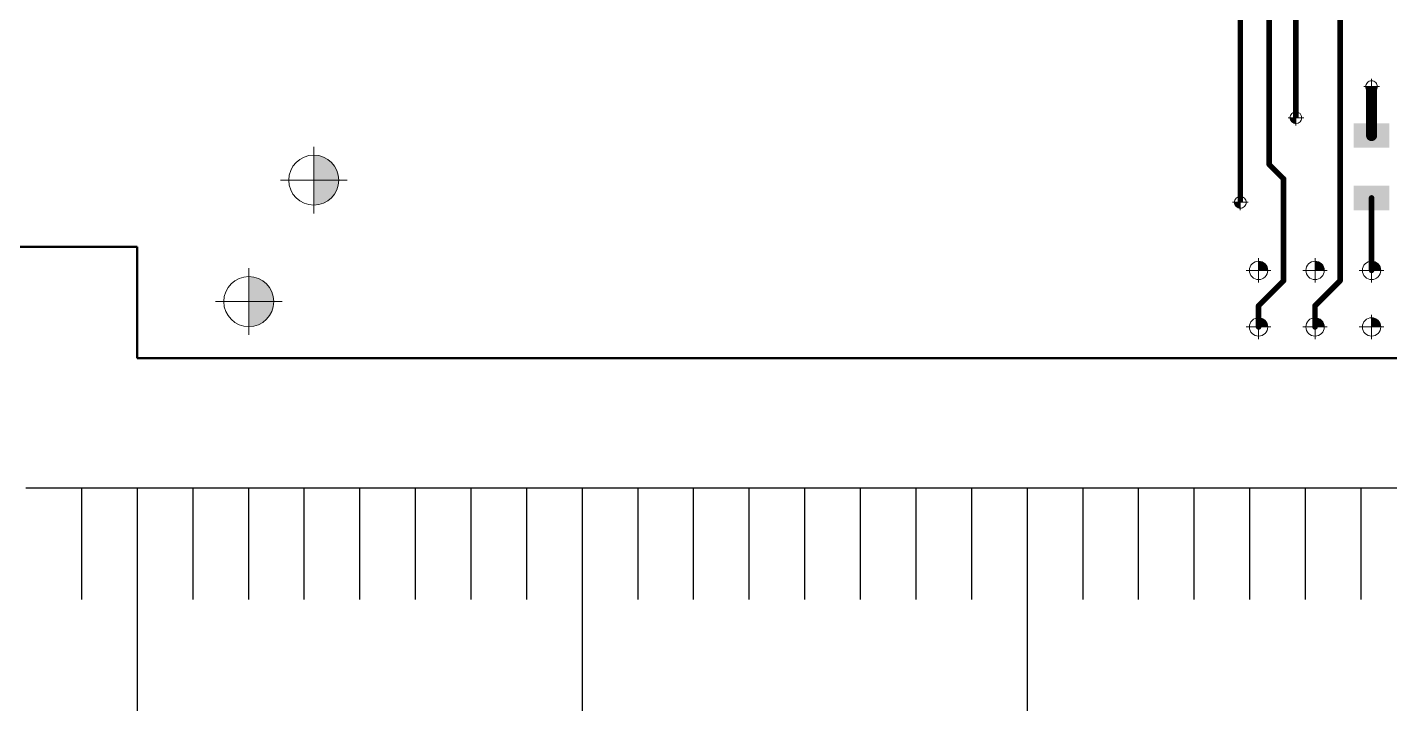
# Paper-space layout 'Лист1' of a CAD drawing. Header units: millimetres. Extents: x 0 to 420, y 0 to 297.
# Drawn here: x 69.7 to 131, y 146.3 to 177.1 of the extents above; entities that cross this region are included whole.
import ezdxf

# ---------------------------------------------------------------- set-up
doc = ezdxf.new("R2010")
doc.units = ezdxf.units.MM
for name, color, linetype in [('PDF _Геометрия', 7, 'Continuous'), ('PDF _Сплошная заливка', 7, 'Continuous'), ('TopLayer', 1, 'Continuous')]:
    doc.layers.add(name, color=color, linetype=linetype)

psp = doc.layouts.new('Лист1')

# ---------------------------------------------------------------- hatches: boundary and pattern name
at = {"layer": 'PDF _Сплошная заливка', "transparency": 33554559}
for points in [[(129.894, 174.385, 0.414158), (130.156, 174.123), (130.156, 174.123), (130.156, 174.123), (130.156, 174.385), (130.156, 174.385)], [(126.494, 172.985, 0.414158), (126.756, 172.723), (126.756, 172.723), (126.756, 172.723), (126.756, 172.985), (126.756, 172.985)], [(83.736, 170.183, 0.198938), (83.407, 170.978), (83.407, 170.978, 0.198938), (82.611, 171.308), (82.611, 171.308), (82.611, 171.308), (82.611, 170.183), (82.611, 170.183)], [(82.611, 169.058, 0.198938), (83.407, 169.388), (83.407, 169.388, 0.198938), (83.736, 170.183), (83.736, 170.183), (83.736, 170.183), (82.611, 170.183), (82.611, 170.183)], [(123.994, 169.185, 0.414208), (124.256, 168.923), (124.256, 168.923), (124.256, 168.923), (124.256, 169.185), (124.256, 169.185)], [(125.489, 166.125, 0.414222), (125.076, 166.538), (125.076, 166.538), (125.076, 166.538), (125.076, 166.125), (125.076, 166.125)], [(128.029, 166.125, 0.414222), (127.616, 166.538), (127.616, 166.538), (127.616, 166.538), (127.616, 166.125), (127.616, 166.125)], [(130.569, 166.125, 0.414222), (130.156, 166.538), (130.156, 166.538), (130.156, 166.538), (130.156, 166.125), (130.156, 166.125)], [(80.815, 164.722, 0.414205), (79.69, 165.847), (79.69, 165.847), (79.69, 165.847), (79.69, 164.722), (79.69, 164.722)], [(79.69, 163.597, 0.414205), (80.815, 164.722), (80.815, 164.722), (80.815, 164.722), (79.69, 164.722), (79.69, 164.722)], [(125.489, 163.585, 0.414222), (125.076, 163.998), (125.076, 163.998), (125.076, 163.998), (125.076, 163.585), (125.076, 163.585)], [(128.029, 163.585, 0.414222), (127.616, 163.998), (127.616, 163.998), (127.616, 163.998), (127.616, 163.585), (127.616, 163.585)], [(130.569, 163.585, 0.414222), (130.156, 163.998), (130.156, 163.998), (130.156, 163.998), (130.156, 163.585), (130.156, 163.585)]]:
    psp.add_hatch(color=7, dxfattribs=at).paths.add_polyline_path(points)

# ---------------------------------------------------------------- linework, layer by layer
at = {"lineweight": 50}
for p, q in [((54.672, 167.183), (74.672, 167.183)), ((74.672, 167.183), (74.672, 162.183)), ((74.672, 162.183), (154.672, 162.183))]:
    psp.add_line(p, q, dxfattribs=at)
for p, q in [((74.672, 156.336), (69.672, 156.336)), ((72.172, 156.336), (72.172, 151.336)), ((79.672, 156.336), (74.672, 156.336)), ((74.672, 156.336), (74.672, 146.336)), ((77.172, 156.336), (77.172, 151.336)), ((84.672, 156.336), (79.672, 156.336)), ((79.672, 156.336), (79.672, 151.336)), ((82.172, 156.336), (82.172, 151.336)), ((89.672, 156.336), (84.672, 156.336)), ((84.672, 156.336), (84.672, 151.336)), ((87.172, 156.336), (87.172, 151.336)), ((94.672, 156.336), (89.672, 156.336)), ((89.672, 156.336), (89.672, 151.336)), ((92.172, 156.336), (92.172, 151.336)), ((99.672, 156.336), (94.672, 156.336)), ((94.672, 156.336), (94.672, 146.336)), ((97.172, 156.336), (97.172, 151.336)), ((104.672, 156.336), (99.672, 156.336)), ((99.672, 156.336), (99.672, 151.336)), ((102.172, 156.336), (102.172, 151.336)), ((109.672, 156.336), (104.672, 156.336)), ((104.672, 156.336), (104.672, 151.336)), ((107.172, 156.336), (107.172, 151.336)), ((114.672, 156.336), (109.672, 156.336)), ((109.672, 156.336), (109.672, 151.336)), ((112.172, 156.336), (112.172, 151.336)), ((119.672, 156.336), (114.672, 156.336)), ((114.672, 156.336), (114.672, 146.336)), ((117.172, 156.336), (117.172, 151.336)), ((124.672, 156.336), (119.672, 156.336)), ((119.672, 156.336), (119.672, 151.336)), ((122.172, 156.336), (122.172, 151.336)), ((129.672, 156.336), (124.672, 156.336)), ((124.672, 156.336), (124.672, 151.336)), ((127.172, 156.336), (127.172, 151.336)), ((134.672, 156.336), (129.672, 156.336)), ((129.672, 156.336), (129.672, 151.336))]:
    psp.add_line(p, q)
at = {"layer": 'PDF _Геометрия', "lineweight": 9}
for points in [[(130.419, 174.385, 0.414315), (130.156, 174.648, 0.414315), (129.894, 174.385, 0.414315), (130.156, 174.123, 0.414315)], [(127.019, 172.985, 0.414036), (126.756, 173.247, 0.414315), (126.494, 172.985, 0.414315), (126.756, 172.722, 0.414036)], [(83.736, 170.183, 0.414158), (82.611, 171.308, 0.414158), (81.486, 170.183, 0.414158), (82.611, 169.058, 0.414158)], [(124.519, 169.185, 0.414315), (124.256, 169.447, 0.414315), (123.994, 169.185, 0.414315), (124.256, 168.923, 0.414315)], [(125.489, 166.125, 0.41428), (125.076, 166.537, 0.414457), (124.664, 166.125, 0.414457), (125.076, 165.713, 0.41428)], [(128.029, 166.125, 0.41428), (127.616, 166.537, 0.414457), (127.204, 166.125, 0.414457), (127.616, 165.713, 0.41428)], [(130.569, 166.125, 0.41428), (130.156, 166.537, 0.414457), (129.744, 166.125, 0.414457), (130.156, 165.713, 0.41428)], [(80.815, 164.722, 0.414158), (79.69, 165.847, 0.414158), (78.565, 164.722, 0.414158), (79.69, 163.597, 0.414158)], [(125.489, 163.585, 0.41428), (125.076, 163.997, 0.414457), (124.664, 163.585, 0.414457), (125.076, 163.173, 0.41428)], [(128.029, 163.585, 0.41428), (127.616, 163.997, 0.414457), (127.204, 163.585, 0.414457), (127.616, 163.173, 0.41428)], [(130.569, 163.585, 0.41428), (130.156, 163.997, 0.414457), (129.744, 163.585, 0.414457), (130.156, 163.173, 0.41428)]]:
    psp.add_lwpolyline(points, format="xyb", close=True, dxfattribs=at)
for points in [[(130.156, 174.035), (130.156, 174.735)], [(130.506, 174.385), (129.806, 174.385)], [(126.756, 172.635), (126.756, 173.335)], [(127.107, 172.985), (126.406, 172.985)], [(82.611, 168.683), (82.611, 171.683)], [(84.111, 170.183), (81.111, 170.183)], [(124.606, 169.185), (123.907, 169.185)], [(124.256, 168.835), (124.256, 169.535)], [(125.076, 165.575), (125.076, 166.675)], [(127.616, 165.575), (127.616, 166.675)], [(130.156, 165.575), (130.156, 166.675)], [(79.69, 163.222), (79.69, 166.222)], [(125.626, 166.125), (124.526, 166.125)], [(128.166, 166.125), (127.066, 166.125)], [(130.706, 166.125), (129.606, 166.125)], [(81.19, 164.722), (78.19, 164.722)], [(125.076, 163.035), (125.076, 164.135)], [(127.616, 163.035), (127.616, 164.135)], [(130.156, 163.035), (130.156, 164.135)], [(125.626, 163.585), (124.526, 163.585)], [(128.166, 163.585), (127.066, 163.585)], [(130.706, 163.585), (129.606, 163.585)]]:
    psp.add_lwpolyline(points, dxfattribs=at)
at = {"layer": 'TopLayer', "lineweight": 20}
for points, const_width in [([(126.756, 172.985), (126.756, 198.285)], 0.25), ([(128.741, 165.659), (128.741, 194.67)], 0.25), ([(125.556, 170.885), (125.556, 193.985)], 0.25), ([(124.256, 169.185), (124.256, 191.685)], 0.25), ([(130.156, 172.188), (130.156, 174.385)], 0.5), ([(125.556, 170.885), (126.201, 170.24)], 0.25), ([(126.201, 165.659), (126.201, 170.24)], 0.25), ([(130.156, 166.125), (130.156, 169.382)], 0.25), ([(125.076, 164.534), (126.201, 165.659)], 0.25), ([(127.616, 164.534), (128.741, 165.659)], 0.25), ([(125.076, 163.585), (125.076, 164.534)], 0.25), ([(127.616, 163.585), (127.616, 164.534)], 0.25)]:
    psp.add_lwpolyline(points, dxfattribs=dict(at, const_width=const_width))
for points, const_width in [([(130.031, 172.188, 1), (130.281, 172.188, 1)], 0.25), ([(125.494, 170.885, 1), (125.619, 170.885, 1)], 0.125), ([(125.494, 170.885, 1), (125.619, 170.885, 1)], 0.125), ([(126.139, 170.24, 1), (126.264, 170.24, 1)], 0.125), ([(126.139, 170.24, 1), (126.264, 170.24, 1)], 0.125), ([(130.094, 169.382, 1), (130.219, 169.382, 1)], 0.125), ([(130.094, 166.125, 1), (130.219, 166.125, 1)], 0.125), ([(126.139, 165.659, 1), (126.264, 165.659, 1)], 0.125), ([(126.139, 165.659, 1), (126.264, 165.659, 1)], 0.125), ([(128.679, 165.659, 1), (128.804, 165.659, 1)], 0.125), ([(128.679, 165.659, 1), (128.804, 165.659, 1)], 0.125), ([(125.014, 164.534, 1), (125.139, 164.534, 1)], 0.125), ([(125.014, 164.534, 1), (125.139, 164.534, 1)], 0.125), ([(127.554, 164.534, 1), (127.679, 164.534, 1)], 0.125), ([(127.554, 164.534, 1), (127.679, 164.534, 1)], 0.125), ([(125.014, 163.585, 1), (125.139, 163.585, 1)], 0.125), ([(127.554, 163.585, 1), (127.679, 163.585, 1)], 0.125)]:
    psp.add_lwpolyline(points, format="xyb", close=True, dxfattribs=dict(at, const_width=const_width))
for points in [[(129.356, 172.741), (129.356, 171.635), (130.956, 172.741), (130.956, 171.635)], [(129.356, 169.935), (129.356, 168.83), (130.956, 169.935), (130.956, 168.83)]]:
    psp.add_solid(points, dxfattribs=at)

doc.saveas('drawing.dxf')
